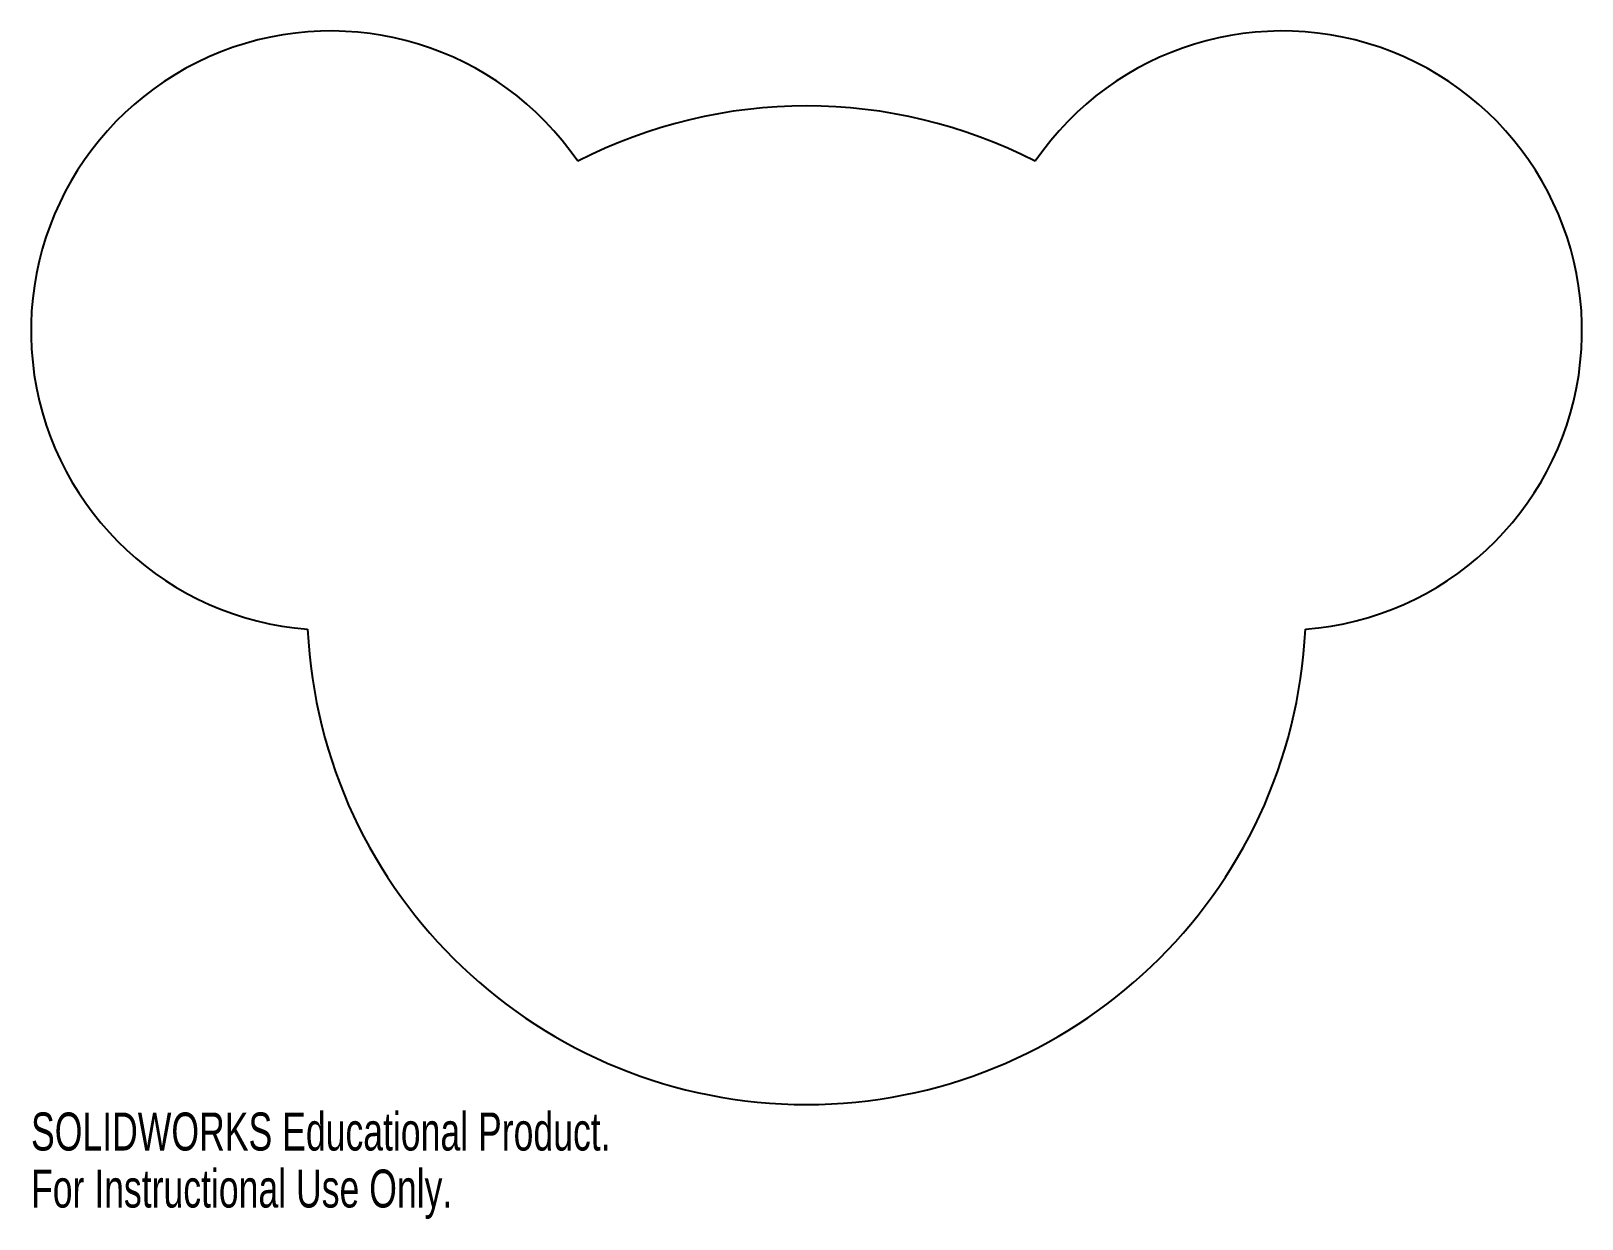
# Model space of a CAD drawing. Header units: inches. Extents: x -3.88 to 3.88, y -3.07 to 2.88.
import ezdxf

# ---------------------------------------------------------------- set-up
doc = ezdxf.new("R2010")
doc.units = ezdxf.units.IN
doc.header["$MEASUREMENT"] = 0
doc.styles.add('SLDTEXTSTYLE0', font='TXT', dxfattribs={"width": 0.7})

msp = doc.modelspace()

# ---------------------------------------------------------------- linework, layer by layer
at = {"color": 7, "linetype": 'Continuous', "lineweight": 25}
for centre, radius, start, end in [((-2.3816, 1.375), 1.5, 34.417, 265.583), ((2.3816, 1.375), 1.5, 274.417, 145.583), ((0, 0), 2.5, 62.76376, 117.23624), ((0, 0), 2.5, 182.76376, 357.23624)]:
    msp.add_arc(centre, radius, start, end, dxfattribs=at)

# ---------------------------------------------------------------- texts
at = {"color": 7, "linetype": 'Continuous', "char_height": 0.1903, "attachment_point": 1, "style": 'SLDTEXTSTYLE0'}
for s, insert in [('SOLIDWORKS Educational Product.', (-3.8816, -2.5401)), ('For Instructional Use Only.', (-3.8816, -2.8256))]:
    msp.add_mtext(s, dxfattribs=dict(at, insert=insert))

doc.saveas('drawing.dxf')
